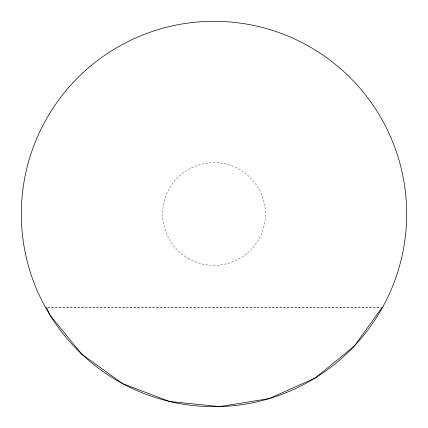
<?xml version="1.0" encoding="UTF-8"?>
<svg xmlns="http://www.w3.org/2000/svg" width="428" height="428" viewBox="0 0 428 428"><rect width="100%" height="100%" fill="white"/><g stroke="black" fill="none" stroke-linecap="round" stroke-linejoin="round"><path stroke-width="0.32" stroke-dasharray="2.14 1.6" d="M47.749 307.133L381.038 307.133M47.813 307.277L380.931 307.277M188.309 258.496A51.381 51.381 0 0 0 265.381 214A51.381 51.381 0 0 0 188.309 169.504A51.381 51.381 0 0 0 188.309 258.496"/><path stroke-width="0.64" d="M382.37 307.133L354.213 346.161L315.227 377.951L269.346 398.564L219.692 406.6L169.649 401.512L122.627 383.643L81.839 354.213L50.049 315.227L46.411 307.133M81.839 354.213A192.686 192.686 0 0 0 401.512 258.351A192.686 192.686 0 0 0 158.654 29.436A192.686 192.686 0 0 0 81.839 354.213"/></g></svg>
